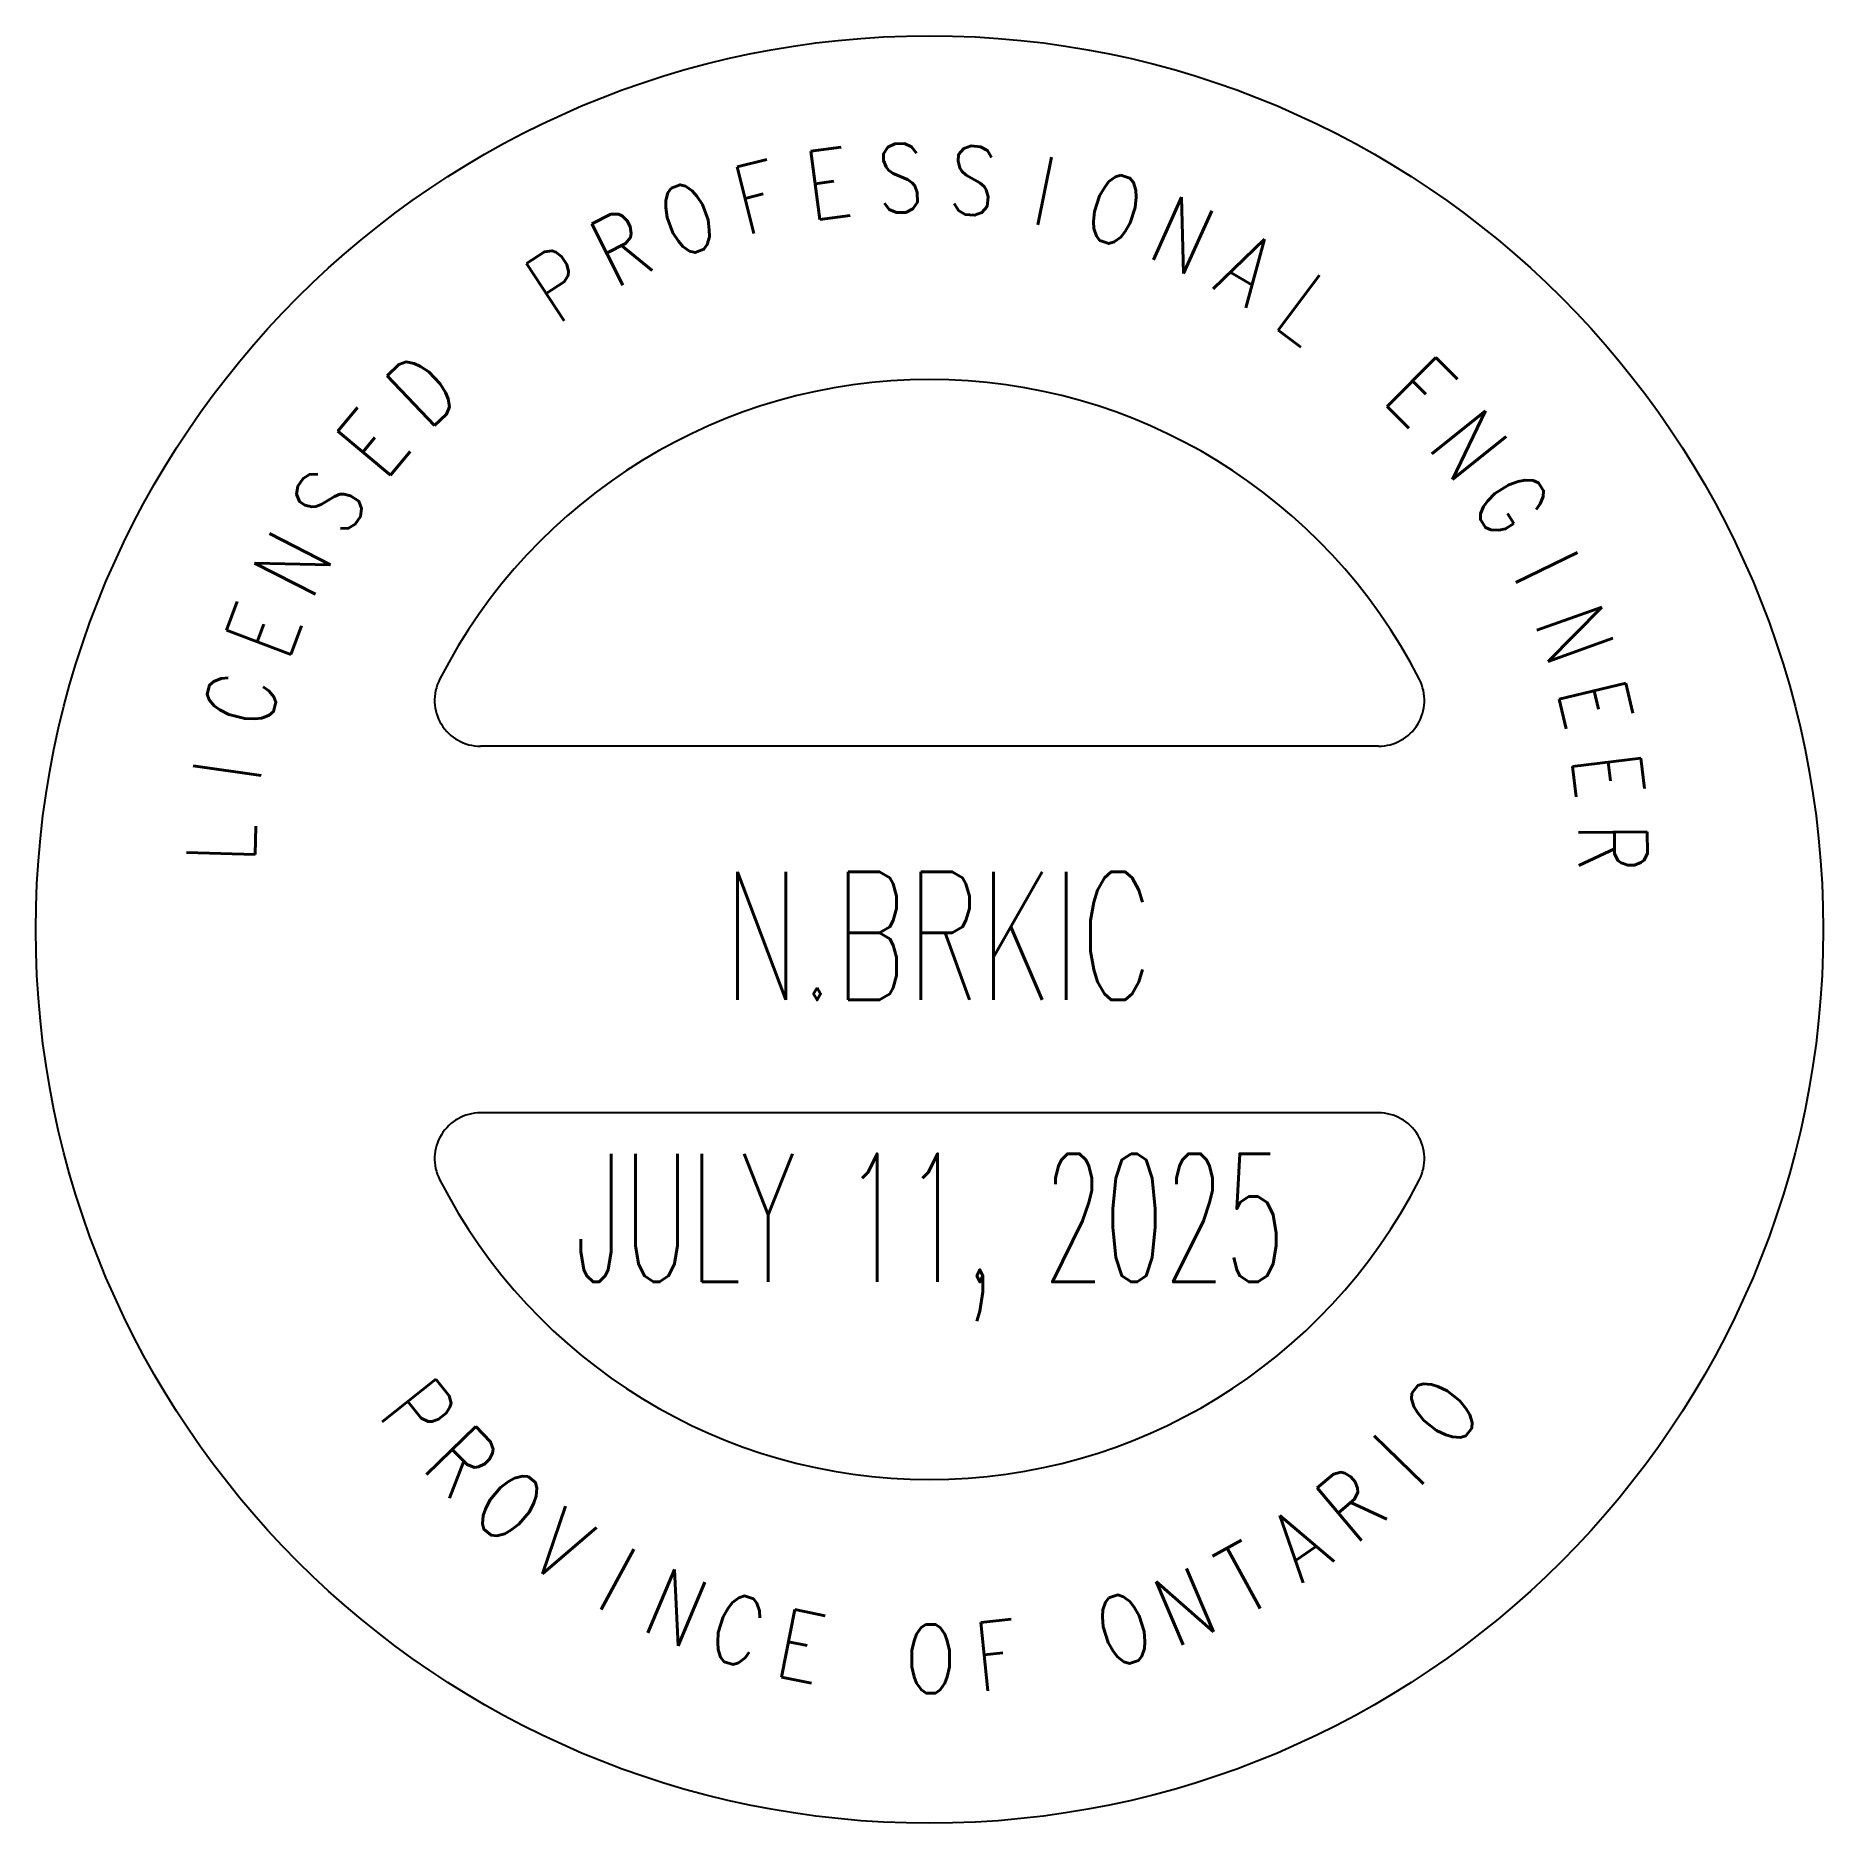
# Model space of a CAD drawing. Header units: millimetres. Extents: x 11504 to 54061, y 6203 to 48760.
import ezdxf
from ezdxf.enums import TextEntityAlignment as Align

# ---------------------------------------------------------------- set-up
doc = ezdxf.new("R2010")
doc.units = ezdxf.units.MM
doc.layers.add('NBM_TITLE', color=7, linetype='Continuous')
doc.styles.add('L60', font='simplex.shx', dxfattribs={"height": 0.75})
doc.styles.add('ROMANS', font='ROMANS', dxfattribs={"height": 2})

# ---------------------------------------------------------------- blocks, each defined once
blk = doc.blocks.new('ES_NICK_BRKIC')
at = {"layer": 'NBM_TITLE', "color": 7}
for p, q in [((10.692, 4.365), (-10.692, 4.365)), ((10.692, -4.365), (-10.692, -4.365))]:
    blk.add_line(p, q, dxfattribs=at)
blk.add_circle((0, 0), 21.279, dxfattribs=at)
for centre, radius, start, end in [((0, 0), 13.095, 27.0357, 152.9643), ((-10.692, 5.456), 1.091, 152.9643, 270), ((10.692, 5.456), 1.091, 270, 27.0357), ((-10.692, -5.456), 1.091, 90, 207.0357), ((10.692, -5.456), 1.091, 332.9643, 90), ((0, 0), 13.095, 207.0357, 332.9643)]:
    blk.add_arc(centre, radius, start, end, dxfattribs=at)
at = {"layer": 'NBM_TITLE', "color": 7, "lineweight": 30, "style": 'L60', "width": 0.8}
for s, rotation, p in [('F', 13.9853, (-3.913, 16.639)), ('E', 7.6191, (-2.306, 16.946)), ('S', 1.2529, (-0.675, 17.072)), ('S', 354.8867, (0.96, 17.017)), ('I', 348.5205, (2.579, 16.781)), ('O', 342.1543, (4.162, 16.367)), ('O', 20.3515, (-5.476, 16.156)), ('R', 26.7177, (-6.976, 15.503)), ('N', 335.7881, (5.689, 15.78)), ('A', 329.4219, (7.141, 15.027)), ('P', 33.0839, (-8.394, 14.687)), ('L', 323.0557, (8.501, 14.118)), ('D', 43.7955, (-11.519, 12.251)), ('E', 315.1274, (11.116, 12.237)), ('E', 50.1617, (-12.635, 11.055)), ('N', 308.7612, (12.209, 11.02)), ('S', 56.5279, (-13.612, 9.743)), ('G', 302.395, (13.161, 9.689)), ('N', 62.8941, (-14.437, 8.33)), ('I', 296.0288, (13.96, 8.261)), ('E', 69.2603, (-15.1, 6.835)), ('N', 289.6626, (14.595, 6.754)), ('C', 75.6265, (-15.594, 5.275)), ('E', 283.2964, (15.059, 5.185)), ('I', 81.9927, (-15.911, 3.67)), ('E', 276.9302, (15.346, 3.574)), ('L', 88.3589, (-16.049, 2.04)), ('R', 270.564, (15.453, 1.942)), ('P', 308.5375, (-12.803, -12.009)), ('O', 51.6699, (12.84, -11.963)), ('R', 314.2671, (-11.721, -13.237)), ('I', 45.9404, (11.763, -13.194)), ('O', 319.9967, (-10.522, -14.35)), ('R', 40.2108, (10.567, -14.311)), ('V', 325.7262, (-9.218, -15.337)), ('A', 34.4812, (9.267, -15.304)), ('I', 331.4558, (-7.821, -16.19)), ('T', 28.7516, (7.873, -16.162)), ('N', 337.1854, (-6.347, -16.899)), ('N', 23.022, (6.401, -16.876)), ('C', 342.915, (-4.809, -17.457)), ('O', 17.2925, (4.865, -17.44)), ('E', 348.6446, (-3.223, -17.859)), ('O', 0.1037, (0.03, -18.18)), ('F', 5.8333, (1.664, -18.095))]:
    blk.add_text(s, height=1.637, rotation=rotation, dxfattribs=at).set_placement(p, align=Align.CENTER)
at = {"layer": 'NBM_TITLE', "color": 7, "lineweight": 30, "style": 'ROMANS'}
for s, height, width, p in [('N.BRKIC', 3.0527, 0.63, (0.207, -1.678)), ('JULY 11, 2025', 3.05271, 0.55, (0.012, -8.392))]:
    blk.add_text(s, height=height, dxfattribs=dict(at, width=width)).set_placement(p, align=Align.CENTER)

msp = doc.modelspace()

# ---------------------------------------------------------------- block references
at = {"xscale": 1000, "yscale": 1000, "zscale": 1000}
msp.add_blockref('ES_NICK_BRKIC', (32783, 27481), dxfattribs=at)

doc.saveas('drawing.dxf')
